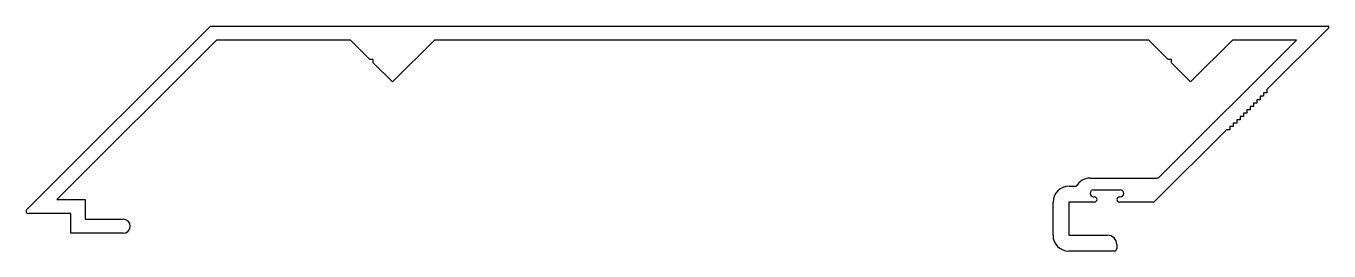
# Model space of a CAD drawing. Extents: x -105 to 104, y 1 to 37.
import ezdxf

# ---------------------------------------------------------------- set-up
doc = ezdxf.new("R2010")
doc.units = 0
doc.layers.get('0').update_dxf_attribs({"linetype": 'CONTINUOUS'})

msp = doc.modelspace()

# ---------------------------------------------------------------- linework, layer by layer
for p, q in [((-104.73, 7.46), (-75.26, 36.93)), ((-75.26, 36.93), (103.87, 36.93)), ((104.01, 36.59), (94.12, 26.71)), ((-74.3, 34.66), (-99.89, 9.07)), ((-52.82, 34.66), (-74.3, 34.66)), ((-49.73, 31.57), (-52.82, 34.66)), ((-39.38, 34.66), (-46.1, 27.94)), ((75.17, 34.66), (-39.38, 34.66)), ((78.26, 31.57), (75.17, 34.66)), ((76.78, 12.6), (98.84, 34.66)), ((88.6, 34.66), (81.88, 27.94)), ((98.84, 34.66), (88.6, 34.66)), ((-49.19, 31.57), (-49.73, 31.57)), ((-49.19, 31.03), (-49.19, 31.57)), ((78.8, 31.57), (78.26, 31.57)), ((78.8, 31.03), (78.8, 31.57)), ((-46.1, 27.94), (-49.19, 31.03)), ((81.88, 27.94), (78.8, 31.03)), ((93.04, 25.09), (92.5, 25.09)), ((92.5, 25.09), (92.5, 24.55)), ((93.58, 25.63), (93.04, 25.63)), ((93.04, 25.63), (93.04, 25.09)), ((94.12, 26.17), (93.58, 26.17)), ((93.58, 26.17), (93.58, 25.63)), ((94.12, 26.71), (94.12, 26.17)), ((91.42, 23.47), (90.88, 23.47)), ((90.88, 23.47), (90.88, 22.93)), ((91.96, 24.01), (91.42, 24.01)), ((91.42, 24.01), (91.42, 23.47)), ((92.5, 24.55), (91.96, 24.55)), ((91.96, 24.55), (91.96, 24.01)), ((89.27, 21.31), (88.73, 21.31)), ((88.73, 21.31), (88.73, 20.77)), ((89.81, 21.85), (89.27, 21.85)), ((89.27, 21.85), (89.27, 21.31)), ((90.34, 22.39), (89.81, 22.39)), ((89.81, 22.39), (89.81, 21.85)), ((90.35, 22.93), (90.34, 22.39)), ((90.88, 22.93), (90.35, 22.93)), ((87.65, 20.23), (76.17, 8.76)), ((88.19, 20.23), (87.65, 20.23)), ((88.73, 20.77), (88.19, 20.77)), ((88.19, 20.77), (88.19, 20.23)), ((62.4, 11.18), (63.55, 11.18)), ((65.76, 12.48), (76.5, 12.48)), ((70.61, 10.57), (66.32, 10.57)), ((-99.89, 9.07), (-95.38, 9.07)), ((-95.38, 9.07), (-95.38, 5.89)), ((59.82, 3.31), (59.82, 8.6)), ((66.47, 8.64), (62.36, 8.64)), ((62.36, 8.64), (62.36, 3.31)), ((66.32, 9.46), (66.47, 9.46)), ((70.46, 9.46), (70.61, 9.46)), ((75.89, 8.64), (70.46, 8.64)), ((-97.66, 6.78), (-104.45, 6.78)), ((-97.66, 3.61), (-97.66, 6.78)), ((-95.38, 5.89), (-89.28, 5.89)), ((-89.28, 3.61), (-97.66, 3.61)), ((62.36, 3.31), (68.53, 3.31)), ((69.67, 0.77), (62.36, 0.77)), ((70.06, 1.79), (70.06, 1.15))]:
    msp.add_line(p, q)
for centre, radius, start, end in [((103.87, 36.73), 0.198, 315, 90), ((76.5, 12.88), 0.397, 270, 315), ((62.4, 8.6), 2.58, 90, 180), ((65.76, 9.94), 2.54, 90, 150.6594), ((66.32, 10.02), 0.559, 90, 270), ((70.61, 10.02), 0.559, 270, 90), ((66.47, 9.05), 0.406, 270, 90), ((70.46, 9.05), 0.406, 90, 270), ((75.89, 9.04), 0.397, 270, 315), ((-104.45, 7.18), 0.397, 135, 270), ((-89.28, 4.75), 1.14, 270, 90), ((62.36, 3.31), 2.54, 180, 270), ((68.53, 1.79), 1.52, 360, 90), ((69.67, 1.15), 0.381, 270, 360)]:
    msp.add_arc(centre, radius, start, end)

doc.saveas('drawing.dxf')
